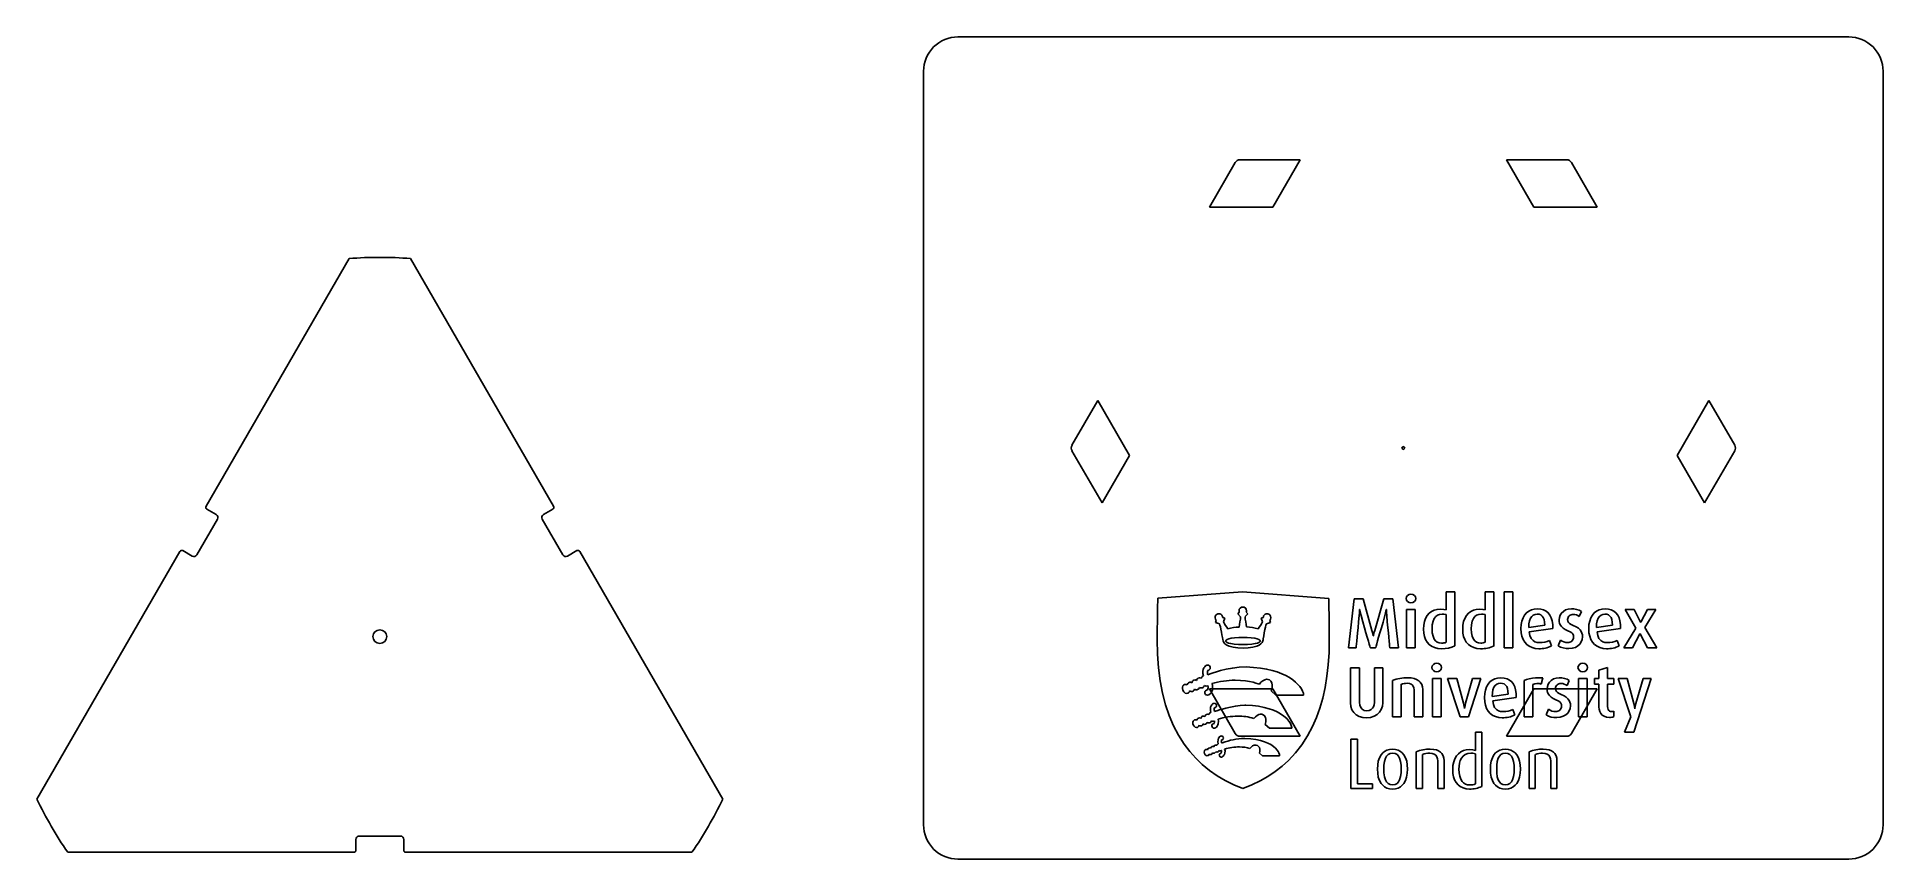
# Model space of a CAD drawing. Extents: x -500 to 2193, y -325 to 875.
import ezdxf

# ---------------------------------------------------------------- set-up
doc = ezdxf.new("R2010")
doc.units = 0
doc.layers.get('0').update_dxf_attribs({"linetype": 'CONTINUOUS'})

msp = doc.modelspace()

# ---------------------------------------------------------------- linework, layer by layer
at = {"color": 3}
for p, q in [((1248.2, 692), (1210.5, 626.8)), ((1255.1, 696), (1342.9, 696)), ((1342.9, 696), (1302.9, 626.8)), ((1731.7, 696), (1643.9, 696)), ((1643.9, 696), (1683.9, 626.8)), ((1738.6, 692), (1776.3, 626.8)), ((1302.9, 626.8), (1210.5, 626.8)), ((1683.9, 626.8), (1776.3, 626.8)), ((1009.9, 279.3), (1047.6, 344.6)), ((1093.8, 264.6), (1047.6, 344.6)), ((1893, 264.6), (1939.2, 344.6)), ((1976.9, 279.3), (1939.2, 344.6)), ((1009.9, 271.3), (1053.8, 195.3)), ((1976.9, 271.3), (1933, 195.3)), ((1053.8, 195.3), (1093.8, 264.6)), ((1933, 195.3), (1893, 264.6)), ((1248.2, -141.4), (1210.5, -76.1)), ((1302.9, -76.1), (1210.5, -76.1)), ((1342.9, -145.4), (1302.9, -76.1)), ((1643.9, -145.4), (1683.9, -76.1)), ((1683.9, -76.1), (1776.3, -76.1)), ((1738.6, -141.4), (1776.3, -76.1)), ((1255.1, -145.4), (1342.9, -145.4)), ((1731.7, -145.4), (1643.9, -145.4))]:
    msp.add_line(p, q, dxfattribs=at)
at = {"color": 5, "linetype": 'CONTINUOUS'}
for p, q in [((-44.9, 551.8), (-253.6, 190.3)), ((253.6, 190.3), (44.9, 551.8)), ((-237, 171.5), (-267, 119.5)), ((-252.5, 186.2), (-238.8, 178.3)), ((267, 119.5), (237, 171.5)), ((238.8, 178.3), (252.5, 186.2)), ((-291.6, 124.5), (-500.4, -237)), ((-273.8, 117.7), (-287.5, 125.6)), ((287.5, 125.6), (273.8, 117.7)), ((500.4, -237), (291.6, 124.5)), ((-35, -311.8), (-35, -296)), ((-30, -291), (30, -291)), ((35, -296), (35, -311.8)), ((-455.4, -314.8), (-38, -314.8)), ((38, -314.8), (455.4, -314.8))]:
    msp.add_line(p, q, dxfattribs=at)
at = {"color": 7, "linetype": 'CONTINUOUS'}
for p, q in [((1258.7, 65.3), (1135.2, 56.1)), ((1384.5, 55.6), (1258.7, 65.3)), ((1413.5, -16.5), (1421.5, 55.2)), ((1421.5, 55.2), (1434.8, 55.2)), ((1434.8, 55.2), (1447.6, 9.2)), ((1451.6, 9.2), (1464.8, 55.2)), ((1464.8, 55.2), (1478.2, 55.2)), ((1478.2, 55.2), (1486.2, -16.5)), ((1555.8, 65.3), (1568.5, 65.3)), ((1555.8, 39.1), (1555.8, 65.3)), ((1568.5, 65.3), (1568.5, -13.5)), ((1613, 65.3), (1625.7, 65.3)), ((1613, 39.1), (1613, 65.3)), ((1625.7, 65.3), (1625.7, -13.5)), ((1640.4, 65.3), (1653.1, 65.3)), ((1640.4, -16.5), (1640.4, 65.3)), ((1653.1, 65.3), (1653.1, -16.5)), ((1232.8, 27), (1229.8, 28.1)), ((1230.8, 21.5), (1232.8, 27)), ((1254.1, 35.6), (1251.8, 33.3)), ((1251.8, 33.3), (1256, 29.1)), ((1262.4, 29.2), (1266.6, 33.3)), ((1266.6, 33.3), (1264.3, 35.6)), ((1289.1, 28.1), (1286.1, 27)), ((1286.1, 27), (1288.1, 21.5)), ((1429.7, 39.5), (1429.5, 39.5)), ((1468.8, 39.5), (1468.6, 39.5)), ((1498.2, 39.6), (1510.9, 39.6)), ((1498.2, -16.5), (1498.2, 39.6)), ((1510.9, 39.6), (1510.9, -16.5)), ((1555.8, -8.2), (1555.8, 32.2)), ((1613, -8.2), (1613, 32.2)), ((1753.2, 36.7), (1750.1, 29.3)), ((1816.9, 39.6), (1830.2, 39.6)), ((1832.5, 12.5), (1816.9, 39.6)), ((1830.2, 39.6), (1839.7, 21.3)), ((1839.9, 21.3), (1849.8, 39.6)), ((1861.8, 39.6), (1845.8, 13.4)), ((1849.8, 39.6), (1861.8, 39.6)), ((1220.5, 23.8), (1219.4, 20.8)), ((1219.4, 20.8), (1225, 18.8)), ((1293.9, 18.8), (1299.5, 20.8)), ((1299.5, 20.8), (1298.4, 23.8)), ((1449.5, 1.2), (1449.7, 1.2)), ((1676.4, 13.4), (1699.7, 16.9)), ((1711.5, 11.9), (1677.2, 6.9)), ((1775.3, 13.4), (1798.5, 16.9)), ((1810.4, 11.9), (1776, 6.9)), ((1815.1, -16.5), (1832.5, 12.5)), ((1838.7, 3.9), (1828, -16.5)), ((1838.9, 3.9), (1838.7, 3.9)), ((1849.5, -16.5), (1838.9, 3.9)), ((1839.7, 21.3), (1839.9, 21.3)), ((1845.8, 13.4), (1863.4, -16.5)), ((1424.6, -16.5), (1413.5, -16.5)), ((1452.8, -16.5), (1445.3, -16.5)), ((1486.2, -16.5), (1473.7, -16.5)), ((1510.9, -16.5), (1498.2, -16.5)), ((1653.1, -16.5), (1640.4, -16.5)), ((1706.6, -5.6), (1709.7, -13.6)), ((1719.3, -13.4), (1722.7, -5.3)), ((1805.5, -5.6), (1808.5, -13.6)), ((1828, -16.5), (1815.1, -16.5)), ((1863.4, -16.5), (1849.5, -16.5)), ((1205.8, -42), (1205.6, -42.1)), ((1416.1, -45.6), (1429.3, -45.6)), ((1416.1, -96.4), (1416.1, -45.6)), ((1429.3, -45.6), (1429.3, -96.3)), ((1451.1, -45.6), (1463.4, -45.6)), ((1451.1, -96.3), (1451.1, -45.6)), ((1463.4, -45.6), (1463.4, -96.4)), ((1778.7, -48.7), (1791.5, -45.1)), ((1778.7, -61.1), (1778.7, -48.7)), ((1791.5, -45.1), (1791.5, -61.1)), ((1300.5, -79.2), (1307.3, -85.6)), ((1477.5, -117.2), (1477.5, -64.1)), ((1490.2, -69.6), (1490.2, -117.2)), ((1509.1, -117.2), (1509.1, -77.4)), ((1521.8, -77.2), (1521.8, -117.2)), ((1535.8, -61.1), (1548.5, -61.1)), ((1535.8, -117.2), (1535.8, -61.1)), ((1548.5, -61.1), (1548.5, -117.2)), ((1557.9, -61.1), (1571.4, -61.1)), ((1576.2, -117.2), (1557.9, -61.1)), ((1571.4, -61.1), (1581.3, -97.3)), ((1584.3, -97.3), (1594.4, -61.1)), ((1606.3, -61.1), (1588.3, -117.2)), ((1594.4, -61.1), (1606.3, -61.1)), ((1669.8, -117.2), (1669.8, -64.1)), ((1682.5, -69.8), (1682.5, -117.2)), ((1696.9, -60.1), (1694.3, -69.4)), ((1735.6, -64), (1732.5, -71.4)), ((1748.8, -61.1), (1761.6, -61.1)), ((1748.8, -117.2), (1748.8, -61.1)), ((1761.6, -61.1), (1761.6, -117.2)), ((1772.5, -61.1), (1778.7, -61.1)), ((1772.5, -69.2), (1772.5, -61.1)), ((1778.7, -69.2), (1772.5, -69.2)), ((1778.7, -102.7), (1778.7, -69.2)), ((1791.5, -61.1), (1800.6, -61.1)), ((1791.5, -69.2), (1791.5, -102)), ((1800.6, -69.2), (1791.5, -69.2)), ((1800.6, -61.1), (1800.6, -69.2)), ((1806.7, -61.1), (1820.2, -61.1)), ((1825.2, -117.2), (1806.7, -61.1)), ((1820.2, -61.1), (1829.9, -97.4)), ((1855.1, -61.1), (1829.5, -139.6)), ((1832.8, -97.4), (1843.2, -61.1)), ((1843.2, -61.1), (1855.1, -61.1)), ((1209.6, -85.1), (1209.8, -85)), ((1215.9, -97.7), (1215.6, -97.8)), ((1307.3, -85.6), (1347.9, -85.6)), ((1347.9, -85.6), (1347.9, -84.9)), ((1582.7, -105), (1582.9, -105)), ((1623.1, -87.3), (1646.3, -83.8)), ((1658.2, -88.8), (1623.8, -93.8)), ((1653.3, -106.3), (1656.3, -114.3)), ((1701.7, -114.1), (1705.1, -106)), ((1831, -105.5), (1831.3, -105.5)), ((1217.5, -127), (1217.4, -127)), ((1219, -133.2), (1219.3, -133.1)), ((1291.9, -128.1), (1298.1, -133.5)), ((1298.1, -133.5), (1330.7, -133.5)), ((1330.7, -133.5), (1330.7, -132.8)), ((1490.2, -117.2), (1477.5, -117.2)), ((1521.8, -117.2), (1509.1, -117.2)), ((1548.5, -117.2), (1535.8, -117.2)), ((1588.3, -117.2), (1576.2, -117.2)), ((1682.5, -117.2), (1669.8, -117.2)), ((1761.6, -117.2), (1748.8, -117.2)), ((1800.6, -108.8), (1800.6, -116.7)), ((1816, -139.6), (1825.2, -117.2)), ((1226.4, -145.3), (1226.2, -145.4)), ((1229.3, -155.1), (1228.4, -155.4)), ((1262.1, -148.7), (1261.5, -148.7)), ((1417, -149.8), (1426.6, -149.8)), ((1417, -221.4), (1417, -149.8)), ((1426.6, -149.8), (1426.6, -215)), ((1598.7, -139.6), (1607.8, -139.6)), ((1598.7, -166), (1598.7, -139.6)), ((1607.8, -139.6), (1607.8, -218.5)), ((1829.5, -139.6), (1816, -139.6)), ((1229.1, -175.5), (1229.4, -175.4)), ((1283.4, -170.3), (1288.1, -174.1)), ((1288.1, -174.1), (1312.8, -174.1)), ((1312.8, -174.1), (1312.8, -173.4)), ((1512.1, -221.4), (1512.1, -168.2)), ((1521.3, -172.2), (1521.3, -221.4)), ((1543.7, -221.4), (1543.7, -181.1)), ((1552.9, -180.9), (1552.9, -221.4)), ((1598.7, -214.9), (1598.7, -171.1)), ((1676.9, -221.4), (1676.9, -168.2)), ((1686, -172.2), (1686, -221.4)), ((1708.4, -221.4), (1708.4, -181.1)), ((1717.6, -180.9), (1717.6, -221.4)), ((1426.6, -215), (1448.2, -215)), ((1448.2, -215), (1448.2, -221.4)), ((1448.2, -221.4), (1417, -221.4)), ((1521.3, -221.4), (1512.1, -221.4)), ((1552.9, -221.4), (1543.7, -221.4)), ((1686, -221.4), (1676.9, -221.4)), ((1717.6, -221.4), (1708.4, -221.4))]:
    msp.add_line(p, q, dxfattribs=at)
at = {"color": 5, "linetype": 'CONTINUOUS'}
msp.add_lwpolyline([(843.4, -324.7), (2143.4, -324.7, 0.414214), (2193.4, -274.7), (2193.4, 825.3, 0.414214), (2143.4, 875.3), (843.4, 875.3, 0.414214), (793.4, 825.3), (793.4, -274.7, 0.414214)], format="xyb", close=True, dxfattribs=at)
at = {"color": 7, "linetype": 'CONTINUOUS', "flags": 128}
for points in [[(1135.2, 56.1), (1134.8, 40.5), (1134.5, 23.8), (1134.4, 10), (1134.3, -4.4)], [(1385.4, -4.8), (1385.3, 13.4), (1385.1, 30.6), (1384.8, 43.5), (1384.5, 55.6)], [(1504.5, 49.3), (1501.8, 49.8), (1499.6, 51.2), (1498.1, 53.2), (1497.5, 55.6), (1498.1, 58.1), (1499.6, 60.1), (1501.8, 61.4), (1504.5, 61.9)], [(1504.5, 61.9), (1507.3, 61.4), (1509.5, 60.1), (1511, 58.1), (1511.5, 55.6), (1511, 53.2), (1509.5, 51.2), (1507.3, 49.8), (1504.5, 49.3)], [(1224.2, 33.4), (1222.9, 33.3), (1221.9, 32.9)], [(1229.8, 28.1), (1229.6, 29.3), (1229.3, 30.2)], [(1253.7, 37.7), (1253.8, 36.5), (1254.1, 35.6)], [(1264.3, 35.6), (1264.7, 36.7), (1264.8, 37.7)], [(1289.6, 30.2), (1289.2, 29.1), (1289.1, 28.1)], [(1297, 32.9), (1295.7, 33.3), (1294.6, 33.4)], [(1429.2, 31), (1428.2, 21.4), (1427.4, 12.8), (1426.7, 5.4), (1426.1, -1), (1425.5, -6.3), (1425.1, -10.8), (1424.8, -14.1), (1424.7, -15.7), (1424.6, -16.5)], [(1429.5, 39.5), (1429.5, 34.9), (1429.2, 31)], [(1431.8, 31), (1430.5, 35.9), (1429.7, 39.5)], [(1445.3, -16.5), (1445.1, -15.6), (1444.5, -13.8), (1443.7, -10.9), (1442.4, -6.4), (1440.7, -0.6), (1438.9, 5.7), (1436.9, 13.1), (1434.5, 21.5), (1431.8, 31)], [(1466.5, 30.9), (1463.8, 21.3), (1461.4, 12.9), (1459.2, 5.5), (1457.4, -0.9), (1455.9, -6.2), (1454.6, -10.7), (1453.6, -14), (1453.1, -15.7), (1452.8, -16.5)], [(1468.6, 39.5), (1467.6, 34.8), (1466.5, 30.9)], [(1469.1, 30.9), (1468.8, 35.8), (1468.8, 39.5)], [(1473.7, -16.5), (1473.6, -15.7), (1473.4, -13.9), (1473.2, -11.1), (1472.8, -6.6), (1472.2, -0.8), (1471.6, 5.5), (1470.9, 12.9), (1470, 21.4), (1469.1, 30.9)], [(1522.8, 10.9), (1523.1, 16.8), (1524.2, 22.1), (1525.9, 26.7), (1528.3, 30.8), (1531.2, 34.1), (1534.6, 36.7), (1538.4, 38.6), (1542.7, 39.8), (1547.4, 40.2)], [(1550.2, 33), (1546.4, 32.5), (1543.2, 31.3), (1540.6, 29.3), (1538.6, 26.7), (1536.7, 22.4), (1535.7, 17.3), (1535.4, 11.6)], [(1547.4, 40.2), (1552.3, 39.8), (1555.8, 39.1)], [(1555.8, 32.2), (1552.7, 32.8), (1550.2, 33)], [(1580, 10.9), (1580.3, 16.8), (1581.4, 22.1), (1583.1, 26.7), (1585.5, 30.8), (1588.4, 34.1), (1591.8, 36.7), (1595.6, 38.6), (1599.9, 39.8), (1604.5, 40.2)], [(1607.4, 33), (1603.6, 32.5), (1600.4, 31.3), (1597.8, 29.3), (1595.8, 26.7), (1594, 22.4), (1592.9, 17.3), (1592.6, 11.6)], [(1604.5, 40.2), (1609.5, 39.8), (1613, 39.1)], [(1613, 32.2), (1609.9, 32.8), (1607.4, 33)], [(1665.1, 11.7), (1665.4, 17.6), (1666.4, 22.8), (1668.1, 27.5), (1670.3, 31.5), (1673.1, 34.8), (1676.4, 37.3), (1680.2, 39.2), (1684.4, 40.3), (1689, 40.7)], [(1688.6, 32.9), (1685.7, 32.5), (1683, 31.4), (1680.7, 29.6), (1678.9, 26.9), (1677.5, 23.3), (1676.6, 18.8), (1676.4, 13.4)], [(1699.7, 16.9), (1699.4, 21.3), (1698.7, 24.9), (1697.6, 27.8), (1696, 30), (1694, 31.6), (1691.5, 32.6), (1688.6, 32.9)], [(1689, 40.7), (1693.8, 40.3), (1698, 39.2), (1701.7, 37.4), (1704.8, 34.8), (1707.4, 31.5), (1709.3, 27.6), (1710.6, 23.1), (1711.4, 17.8), (1711.5, 11.9)], [(1720.8, 24.4), (1721.2, 28.1), (1722.4, 31.4), (1724.3, 34.4), (1726.9, 36.9), (1730.2, 38.9), (1734.1, 40.2), (1738.6, 40.7)], [(1763.9, 11.7), (1764.3, 17.6), (1765.3, 22.8), (1766.9, 27.5), (1769.2, 31.5), (1772, 34.8), (1775.3, 37.3), (1779, 39.2), (1783.3, 40.3), (1787.9, 40.7)], [(1787.5, 32.9), (1784.5, 32.5), (1781.9, 31.4), (1779.6, 29.6), (1777.8, 26.9), (1776.3, 23.3), (1775.5, 18.8), (1775.3, 13.4)], [(1798.5, 16.9), (1798.3, 21.3), (1797.6, 24.9), (1796.5, 27.8), (1794.9, 30), (1792.8, 31.6), (1790.4, 32.6), (1787.5, 32.9)], [(1787.9, 40.7), (1792.6, 40.3), (1796.9, 39.2), (1800.6, 37.4), (1803.7, 34.8), (1806.2, 31.5), (1808.2, 27.6), (1809.5, 23.1), (1810.3, 17.8), (1810.4, 11.9)], [(1219.2, 25.5), (1219.8, 24.5), (1220.5, 23.8)], [(1225, 18.8), (1225.7, 16.8), (1226.4, 14.1), (1227.2, 10.8), (1228, 6.7), (1228.8, 2.5), (1229.5, -1.3), (1230, -4.2), (1230.3, -5.9), (1230.4, -6.3)], [(1289, -3.1), (1289.7, 1), (1290.5, 5.6), (1291.4, 10.3), (1292.2, 13.7), (1293, 16.6), (1293.9, 18.8)], [(1298.4, 23.8), (1299.2, 24.7), (1299.7, 25.5)], [(1447.6, 9.2), (1448.8, 4.4), (1449.5, 1.2)], [(1449.7, 1.2), (1450.6, 5.4), (1451.6, 9.2)], [(1548.9, -17.6), (1543.6, -17.2), (1538.9, -16), (1534.7, -14.1), (1531.1, -11.5), (1528.1, -8.2), (1525.8, -4.3), (1524.1, 0.2), (1523.1, 5.3), (1522.8, 10.9)], [(1535.4, 11.6), (1535.7, 5.6), (1536.8, 0.5), (1538.6, -3.7), (1540.5, -6.1), (1542.9, -7.9), (1545.8, -9.1), (1549.2, -9.4)], [(1606.1, -17.6), (1600.8, -17.2), (1596.1, -16), (1591.9, -14.1), (1588.3, -11.5), (1585.3, -8.2), (1583, -4.3), (1581.3, 0.2), (1580.3, 5.3), (1580, 10.9)], [(1592.6, 11.6), (1592.9, 5.6), (1594, 0.5), (1595.8, -3.7), (1597.7, -6.1), (1600.1, -7.9), (1603, -9.1), (1606.4, -9.4)], [(1691.1, -17.6), (1686, -17.2), (1681.3, -16), (1677.2, -14.1), (1673.6, -11.5), (1670.6, -8.1), (1668.2, -4.2), (1666.5, 0.5), (1665.4, 5.8), (1665.1, 11.7)], [(1677.2, 6.9), (1678.2, 1.6), (1680, -2.6), (1682.7, -5.7), (1685.4, -7.4), (1688.7, -8.4), (1692.5, -8.7)], [(1733.6, 8.7), (1729.6, 10.5), (1726.5, 12.5), (1724.2, 14.6), (1722.6, 16.9), (1721.5, 19.3), (1721, 21.9), (1720.8, 24.4)], [(1733.1, 25.1), (1733.4, 22.7), (1734.4, 20.8), (1736, 19.2), (1738.4, 17.6), (1741.4, 16.2)], [(1741.8, -0.6), (1741.6, 1.9), (1740.8, 3.9), (1739.4, 5.5), (1736.9, 7.2), (1733.6, 8.7)], [(1741.4, 16.2), (1745.5, 14.3), (1748.8, 12.2), (1751.2, 10), (1752.9, 7.7), (1754.1, 5.2), (1754.7, 2.5), (1754.9, -0.4)], [(1790, -17.6), (1784.9, -17.2), (1780.2, -16), (1776.1, -14.1), (1772.5, -11.5), (1769.4, -8.1), (1767.1, -4.2), (1765.4, 0.5), (1764.3, 5.8), (1763.9, 11.7)], [(1776, 6.9), (1777, 1.6), (1778.9, -2.6), (1781.6, -5.7), (1784.3, -7.4), (1787.5, -8.4), (1791.3, -8.7)], [(1134.3, -4.4), (1134.8, -25.4), (1136.3, -45.4), (1138.8, -64.4), (1142.2, -82.5), (1146.6, -99.5), (1151.9, -115.3), (1158.2, -130.1), (1165.4, -144), (1173.6, -156.9), (1181.7, -167.7), (1190.5, -177.6), (1200.1, -186.8), (1210.5, -195.3), (1221.6, -203), (1233.4, -209.9), (1246.1, -216.1), (1259.4, -221.5)], [(1230.4, -6.3), (1231.3, -8.5), (1233.1, -10.4), (1235.9, -12.2), (1239.4, -13.7), (1245.1, -15.2), (1251.9, -16.2), (1259.5, -16.6)], [(1259.4, -11.6), (1252.7, -11.4), (1246.6, -10.9), (1241.5, -10.1), (1238.5, -9.3), (1236.2, -8.4), (1234.7, -7.4), (1234.4, -6.9), (1234.2, -6.4), (1234.4, -5.7), (1234.8, -5.1), (1236.4, -4), (1238.9, -3.1), (1242.1, -2.4), (1247.3, -1.7), (1253.2, -1.2), (1259.4, -1.1)], [(1259.4, -1.1), (1265.5, -1.2), (1271.4, -1.7), (1276.6, -2.4), (1279.9, -3.1), (1282.4, -4), (1284.1, -5.1), (1284.4, -5.5), (1284.6, -5.9), (1284.7, -6.4), (1284.5, -6.9), (1284.1, -7.4), (1282.7, -8.4), (1280.4, -9.3), (1277.3, -10.1), (1272.3, -10.9), (1266.2, -11.4), (1259.4, -11.6)], [(1259.4, -221.5), (1272.3, -216.4), (1284.4, -210.6), (1295.8, -204.2), (1306.6, -197), (1316.7, -189.2), (1326, -180.7), (1336.2, -169.8), (1345.4, -157.9), (1353.7, -145), (1361, -131.2), (1366.7, -118.1), (1371.6, -104.2), (1375.8, -89.6), (1379.3, -74.1), (1381.9, -57.9), (1383.8, -41), (1385, -23.3), (1385.4, -4.8)], [(1259.5, -16.6), (1267.1, -16.2), (1273.8, -15.3), (1279.6, -13.7), (1283, -12.2), (1285.7, -10.5), (1287.6, -8.5), (1288.5, -6.3)], [(1288.5, -6.3), (1288.8, -4.7), (1289, -3.1)], [(1568.5, -13.5), (1564.3, -15.4), (1559.1, -16.7), (1554.3, -17.3), (1548.9, -17.6)], [(1754.9, -0.4), (1754.4, -4.1), (1753.1, -7.6), (1751, -10.8), (1748.2, -13.4), (1744.4, -15.6), (1740, -17), (1734.9, -17.5)], [(1204.7, -42.8), (1203.7, -43.9), (1202.5, -45.6), (1201.5, -48.1), (1201, -50.6), (1201, -53.6), (1201.7, -57.1)], [(1205.1, -42.5), (1204.9, -42.7), (1204.7, -42.8)], [(1205.6, -42.1), (1205.4, -42.3), (1205.1, -42.5)], [(1206.4, -41.8), (1206.1, -41.9), (1205.8, -42)], [(1207.1, -41.7), (1206.7, -41.7), (1206.4, -41.8)], [(1207.7, -41.6), (1207.4, -41.6), (1207.1, -41.7)], [(1263.9, -44.2), (1253.8, -44.6), (1244.1, -45.8), (1235.1, -47.5), (1226.8, -49.6), (1221, -51.3), (1215.9, -52.9), (1211.6, -54.5), (1208.2, -55.9)], [(1347.9, -84.9), (1347.5, -82.7), (1346.3, -79.5), (1344.7, -76.4), (1342.3, -73), (1339.6, -69.8), (1336.2, -66.4), (1332, -63), (1327.1, -59.7), (1322, -56.8), (1316.1, -54.1), (1309.5, -51.5), (1302.1, -49.3), (1293.9, -47.4), (1284.8, -45.9), (1274.8, -44.8), (1263.9, -44.2)], [(1542.1, -51.4), (1539.4, -50.9), (1537.2, -49.6), (1535.7, -47.6), (1535.2, -45.1), (1535.7, -42.7), (1537.2, -40.6), (1539.4, -39.3), (1542.1, -38.8)], [(1542.1, -38.8), (1544.9, -39.3), (1547.1, -40.6), (1548.6, -42.7), (1549.1, -45.1), (1548.6, -47.6), (1547.1, -49.6), (1544.9, -50.9), (1542.1, -51.4)], [(1755.2, -51.4), (1752.5, -50.9), (1750.3, -49.6), (1748.8, -47.6), (1748.2, -45.1), (1748.8, -42.7), (1750.3, -40.6), (1752.5, -39.3), (1755.2, -38.8)], [(1755.2, -38.8), (1758, -39.3), (1760.2, -40.6), (1761.6, -42.7), (1762.2, -45.1), (1761.6, -47.6), (1760.2, -49.6), (1758, -50.9), (1755.2, -51.4)], [(1173.9, -70), (1172.6, -70.8), (1171.7, -72), (1171.1, -73.7), (1171.1, -75.8), (1171.6, -78.1)], [(1171.6, -78.1), (1173.1, -80.7), (1175.2, -82.3), (1177, -82.9), (1178.8, -82.6)], [(1191.8, -63.9), (1189.5, -63.2), (1187.8, -63.5)], [(1198.8, -60.6), (1196.5, -60), (1194.8, -60.3)], [(1203.1, -71.4), (1205.6, -72.2), (1207.5, -71.9)], [(1207.5, -71.9), (1207.9, -71.7), (1208.2, -71.5)], [(1207.8, -77.8), (1207.7, -77.8), (1207.7, -77.8)], [(1248.1, -63.5), (1255.9, -63.8), (1262.9, -64.5), (1269, -65.5), (1274.2, -66.6), (1278.4, -67.8), (1281.6, -68.9), (1283.4, -69.6)], [(1283.4, -69.6), (1285.7, -66.6), (1288.4, -64.3), (1291.3, -62.9), (1293.6, -62.3), (1295.8, -62.4), (1297.9, -63.1)], [(1297.9, -63.1), (1300.1, -65), (1301.6, -67.6), (1302.2, -70.7), (1301.9, -74.9), (1300.5, -79.2)], [(1509.1, -77.4), (1508.9, -74.9), (1508, -72.5), (1506.5, -70.4), (1504.6, -69.2), (1502.2, -68.4), (1499, -68.1)], [(1499.5, -60), (1504.7, -60.3), (1509.2, -61.2), (1512.8, -62.5), (1515.8, -64.3), (1518.1, -66.4), (1520.3, -69.7), (1521.4, -73.3), (1521.8, -77.2)], [(1611.7, -89), (1612.1, -83.1), (1613.1, -77.9), (1614.7, -73.2), (1617, -69.3), (1619.8, -66), (1623, -63.4), (1626.8, -61.6), (1631, -60.4), (1635.7, -60)], [(1635.3, -67.9), (1632.3, -68.2), (1629.7, -69.3), (1627.4, -71.2), (1625.5, -73.8), (1624.1, -77.4), (1623.3, -81.9), (1623.1, -87.3)], [(1646.3, -83.8), (1646.1, -79.4), (1645.4, -75.8), (1644.2, -72.9), (1642.7, -70.7), (1640.6, -69.1), (1638.1, -68.2), (1635.3, -67.9)], [(1635.7, -60), (1640.4, -60.4), (1644.7, -61.5), (1648.3, -63.4), (1651.5, -65.9), (1654, -69.2), (1655.9, -73.1), (1657.3, -77.7), (1658, -82.9), (1658.2, -88.8)], [(1669.8, -64.1), (1673.2, -62.7), (1677.1, -61.5), (1681.8, -60.7), (1686.1, -60.3), (1691.1, -60.1), (1696.9, -60.1)], [(1703.2, -76.3), (1703.6, -72.6), (1704.8, -69.3), (1706.7, -66.3), (1709.3, -63.8), (1712.6, -61.8), (1716.5, -60.5), (1721, -60)], [(1716, -92), (1712, -90.2), (1708.9, -88.2), (1706.6, -86.1), (1705, -83.8), (1703.9, -81.4), (1703.4, -78.9), (1703.2, -76.3)], [(1715.5, -75.7), (1715.8, -78), (1716.8, -79.9), (1718.4, -81.6), (1720.8, -83.1), (1723.8, -84.5)], [(1214.9, -98.4), (1213.9, -99.4), (1212.9, -101), (1212.1, -103.1), (1211.8, -105.2), (1211.8, -107.8), (1212.5, -110.7)], [(1215.2, -98.1), (1215, -98.3), (1214.9, -98.4)], [(1215.6, -97.8), (1215.5, -97.9), (1215.2, -98.1)], [(1216.4, -97.5), (1216.1, -97.6), (1215.9, -97.7)], [(1216.9, -97.4), (1216.6, -97.5), (1216.4, -97.5)], [(1217.4, -97.3), (1217.1, -97.4), (1216.9, -97.4)], [(1262.2, -100.1), (1255.3, -100.4), (1248.3, -101.3), (1241.3, -102.7), (1234.5, -104.3), (1229.6, -105.7), (1225.1, -107), (1221.2, -108.3), (1218, -109.4)], [(1263.4, -100.1), (1262.7, -100.1), (1262.2, -100.1)], [(1330.7, -132.8), (1330.4, -131), (1329.4, -128.4), (1328.1, -126), (1326.3, -123.2), (1323.2, -119.7), (1319.2, -116.1), (1314, -112.5), (1309.3, -109.8), (1303.8, -107.4), (1297.5, -105.2), (1290.4, -103.3), (1282.3, -101.7), (1273.3, -100.6), (1263.4, -100.1)], [(1439.7, -118.4), (1434.1, -117.9), (1429.1, -116.4), (1424.7, -114), (1421.2, -110.8), (1418.4, -106.7), (1416.7, -101.9), (1416.1, -96.4)], [(1429.3, -96.3), (1429.8, -100.2), (1431.2, -103.4), (1433.3, -105.8), (1436.5, -107.6), (1440.2, -108.2)], [(1463.4, -96.4), (1462.8, -101.6), (1461.2, -106.3), (1458.7, -110.3), (1455.2, -113.6), (1450.8, -116.2), (1445.6, -117.8), (1439.7, -118.4)], [(1440.2, -108.2), (1443.5, -107.7), (1446.3, -106.5), (1448.6, -104.4), (1449.9, -102.2), (1450.8, -99.5), (1451.1, -96.3)], [(1581.3, -97.3), (1582.3, -101.8), (1582.7, -105)], [(1582.9, -105), (1583.5, -100.9), (1584.3, -97.3)], [(1637.8, -118.3), (1632.6, -117.9), (1628, -116.7), (1623.8, -114.9), (1620.2, -112.2), (1617.2, -108.9), (1614.9, -104.9), (1613.1, -100.2), (1612.1, -94.9), (1611.7, -89)], [(1623.8, -93.8), (1624.8, -99.1), (1626.6, -103.3), (1629.3, -106.4), (1632.1, -108.1), (1635.3, -109.1), (1639.1, -109.4)], [(1724.2, -101.3), (1724, -98.9), (1723.2, -96.9), (1721.8, -95.2), (1719.3, -93.5), (1716, -92)], [(1737.3, -101.1), (1736.8, -104.9), (1735.5, -108.4), (1733.4, -111.5), (1730.6, -114.1), (1726.8, -116.3), (1722.4, -117.7), (1717.3, -118.2)], [(1723.8, -84.5), (1727.9, -86.4), (1731.2, -88.5), (1733.6, -90.7), (1735.3, -93), (1736.5, -95.6), (1737.1, -98.3), (1737.3, -101.1)], [(1794.2, -117.9), (1789.9, -117.4), (1786.4, -116.3), (1783.6, -114.5), (1781.5, -112.1), (1779.9, -109.2), (1779, -106), (1778.7, -102.7)], [(1791.5, -102), (1791.7, -104.3), (1792.2, -106.2), (1793.3, -107.8), (1794.4, -108.6), (1795.8, -109.1), (1797.6, -109.3)], [(1829.9, -97.4), (1830.8, -102.1), (1831, -105.5)], [(1831.3, -105.5), (1831.9, -101.2), (1832.8, -97.4)], [(1188.8, -121.6), (1187.5, -122.5), (1186.8, -123.6)], [(1186.8, -128.6), (1188.1, -130.7), (1189.9, -132.2), (1191.4, -132.6), (1193, -132.4)], [(1198, -119.2), (1196.1, -118.7), (1194.6, -118.9)], [(1203.8, -116.5), (1201.9, -116), (1200.4, -116.2)], [(1209.6, -113.7), (1207.7, -113.3), (1206.3, -113.5)], [(1212.5, -110.7), (1212.3, -110.7), (1212.1, -110.8)], [(1213.3, -123.1), (1215.4, -123.7), (1217, -123.4)], [(1217, -123.4), (1217.5, -123.2), (1217.9, -122.9)], [(1217.4, -133.6), (1218.3, -133.5), (1219, -133.2)], [(1223.4, -127.1), (1223.7, -123.3), (1223.1, -120.2)], [(1275.3, -119.7), (1277.5, -117), (1280, -114.9), (1282.7, -113.6), (1284.8, -113.1), (1286.9, -113.2), (1288.9, -113.9)], [(1288.9, -113.9), (1290.9, -115.5), (1292.2, -117.8), (1292.9, -120.5), (1292.9, -124.2), (1291.9, -128.1)], [(1797.6, -109.3), (1799.3, -109.1), (1800.6, -108.8)], [(1216.8, -160.7), (1215.3, -160.4), (1214.2, -160.5)], [(1221.4, -158.5), (1219.9, -158.2), (1218.8, -158.4)], [(1223.5, -156.2), (1223.4, -156.3), (1223.4, -156.3)], [(1225.9, -145.7), (1225.7, -145.9), (1225.5, -146)], [(1226.2, -145.4), (1226.1, -145.5), (1225.9, -145.7)], [(1226.8, -145.2), (1226.6, -145.3), (1226.4, -145.3)], [(1227.4, -145.1), (1227.1, -145.1), (1226.8, -145.2)], [(1227.8, -145), (1227.5, -145), (1227.4, -145.1)], [(1312.8, -173.4), (1312.6, -171.8), (1311.8, -169.6), (1310.8, -167.7), (1309.4, -165.6), (1307.1, -162.9), (1304, -160.2), (1300.1, -157.6), (1295.9, -155.4), (1290.9, -153.3), (1285.1, -151.6), (1278.4, -150.2), (1270.7, -149.2), (1262.1, -148.7)], [(1269.5, -163.2), (1271.4, -161.1), (1273.5, -159.5), (1275.7, -158.5), (1278.2, -158.2), (1280.7, -158.9)], [(1280.7, -158.9), (1282.3, -160.2), (1283.5, -162), (1284.1, -164.2), (1284.1, -167.2), (1283.4, -170.3)], [(1203.2, -166.5), (1202.9, -168.7), (1203.3, -170.6)], [(1204.9, -164.8), (1203.8, -165.6), (1203.2, -166.5)], [(1203.3, -170.6), (1204.4, -172.3), (1205.8, -173.5), (1207.1, -173.9), (1208.4, -173.7)], [(1212.2, -162.9), (1210.7, -162.5), (1209.5, -162.7)], [(1219.7, -168), (1221.4, -168.5), (1222.6, -168.3)], [(1222.6, -168.3), (1223.9, -167.4), (1224.5, -166.3)], [(1224.5, -166.3), (1226.1, -166.8), (1227.4, -166.5)], [(1227.4, -166.5), (1227.7, -166.4), (1228, -166.3)], [(1227.8, -175.8), (1228.5, -175.7), (1229.1, -175.5)], [(1232.9, -170.3), (1233.2, -166.9), (1232.6, -164.1)], [(1477.6, -222.5), (1473.3, -222.1), (1469.5, -221), (1466.1, -219.3), (1463.3, -217), (1460.9, -214.1), (1458.6, -209.8), (1456.9, -204.9), (1456, -199.4), (1455.7, -193.4), (1456, -187.3), (1456.9, -181.8), (1458.6, -176.8), (1460.9, -172.5), (1463.3, -169.7), (1466.1, -167.4), (1469.5, -165.7), (1473.3, -164.6), (1477.5, -164.2)], [(1477.6, -170.1), (1474, -170.6), (1471.1, -172.1), (1468.9, -174.5), (1467.2, -177.5), (1465.8, -182.3), (1465, -187.7), (1464.8, -193.4), (1465, -199), (1465.8, -204.4), (1467.3, -209), (1469, -211.9), (1471.2, -214.2), (1474.1, -215.6), (1477.6, -216.1)], [(1477.5, -164.2), (1481.9, -164.6), (1485.7, -165.7), (1489.1, -167.4), (1491.9, -169.7), (1494.3, -172.5), (1496.6, -176.8), (1498.3, -181.8), (1499.2, -187.3), (1499.5, -193.4), (1499.2, -199.4), (1498.2, -204.9), (1496.6, -209.8), (1494.3, -214.1), (1491.9, -217), (1489.1, -219.3), (1485.8, -221), (1481.9, -222.1), (1477.6, -222.5)], [(1477.6, -216.1), (1481.3, -215.6), (1484.2, -214.2), (1486.4, -211.9), (1488, -209), (1489.4, -204.3), (1490.2, -199), (1490.3, -193.4), (1490.2, -187.8), (1489.4, -182.4), (1488, -177.5), (1486.4, -174.5), (1484.2, -172.1), (1481.3, -170.6), (1477.6, -170.1)], [(1543.7, -181.1), (1543.4, -178.2), (1542.5, -175.4), (1540.7, -173), (1538.6, -171.5), (1535.7, -170.5), (1531.9, -170.2)], [(1532.7, -164.2), (1537.5, -164.6), (1541.6, -165.4), (1544.9, -166.8), (1547.6, -168.6), (1549.7, -170.7), (1551.5, -173.9), (1552.6, -177.4), (1552.9, -180.9)], [(1565.5, -194.2), (1565.8, -188.3), (1566.9, -182.9), (1568.6, -178.2), (1571, -174.2), (1573.9, -170.8), (1577.2, -168.2), (1581, -166.3), (1585.2, -165.1), (1589.9, -164.8)], [(1591.7, -170.1), (1587.3, -170.6), (1583.6, -172), (1580.6, -174.3), (1578.3, -177.2), (1576.5, -180.7), (1575.4, -184.7), (1574.7, -189), (1574.5, -193.5)], [(1589.9, -164.8), (1594.8, -165.1), (1598.7, -166)], [(1598.7, -171.1), (1594.8, -170.3), (1591.7, -170.1)], [(1642.4, -222.5), (1638, -222.1), (1634.2, -221), (1630.9, -219.3), (1628, -217), (1625.6, -214.1), (1623.3, -209.8), (1621.7, -204.9), (1620.7, -199.4), (1620.4, -193.4), (1620.7, -187.3), (1621.7, -181.8), (1623.3, -176.8), (1625.7, -172.5), (1628, -169.7), (1630.9, -167.4), (1634.2, -165.7), (1638, -164.6), (1642.3, -164.2)], [(1642.4, -170.1), (1638.7, -170.6), (1635.8, -172.1), (1633.6, -174.5), (1631.9, -177.5), (1630.5, -182.3), (1629.8, -187.7), (1629.6, -193.4), (1629.8, -199), (1630.5, -204.4), (1632, -209), (1633.7, -211.9), (1635.9, -214.2), (1638.8, -215.6), (1642.4, -216.1)], [(1642.3, -164.2), (1646.6, -164.6), (1650.5, -165.7), (1653.8, -167.4), (1656.7, -169.7), (1659, -172.5), (1661.4, -176.8), (1663, -181.8), (1663.9, -187.3), (1664.3, -193.4), (1663.9, -199.4), (1663, -204.9), (1661.3, -209.8), (1659, -214.1), (1656.6, -217), (1653.8, -219.3), (1650.5, -221), (1646.7, -222.1), (1642.4, -222.5)], [(1642.4, -216.1), (1646, -215.6), (1648.9, -214.2), (1651.1, -211.9), (1652.8, -209), (1654.2, -204.3), (1654.9, -199), (1655.1, -193.4), (1654.9, -187.8), (1654.2, -182.4), (1652.8, -177.5), (1651.1, -174.5), (1648.9, -172.1), (1646, -170.6), (1642.4, -170.1)], [(1708.4, -181.1), (1708.2, -178.2), (1707.2, -175.4), (1705.5, -173), (1703.3, -171.5), (1700.4, -170.5), (1696.7, -170.2)], [(1697.4, -164.2), (1702.2, -164.6), (1706.3, -165.4), (1709.6, -166.8), (1712.3, -168.6), (1714.4, -170.7), (1716.3, -173.9), (1717.3, -177.4), (1717.6, -180.9)], [(1590.2, -222.5), (1585.1, -222.1), (1580.5, -220.9), (1576.5, -218.9), (1573.2, -216.2), (1570.4, -212.9), (1568.3, -209), (1566.7, -204.6), (1565.8, -199.6), (1565.5, -194.2)], [(1574.5, -193.5), (1574.8, -198.8), (1575.7, -203.7), (1577.1, -207.9), (1579.3, -211.3), (1581.4, -213.5), (1584, -215.1), (1587, -216.1), (1590.6, -216.4)]]:
    msp.add_lwpolyline(points, dxfattribs=at)
at = {"color": 3, "linetype": 'BYBLOCK'}
msp.add_circle((1493.4, 275.3), 2, dxfattribs=at)
msp.add_circle((0, 0), 10)
at = {"color": 3}
for centre, start, end in [((1255.1, 688), 90, 150), ((1731.7, 688), 30, 90), ((1016.9, 275.3), 149.9999, 209.9999), ((1970, 275.3), 330.0001, 30.0001), ((1255.1, -137.4), 210, 270), ((1731.7, -137.4), 270, 330)]:
    msp.add_arc(centre, 8, start, end, dxfattribs=at)
at = {"color": 5, "linetype": 'CONTINUOUS'}
for centre, radius, start, end in [((0, 0), 553.6, 85.3453, 94.6547), ((-251, 188.8), 3, 150, 240), ((251, 188.8), 3, 300, 30), ((-241.3, 174), 5, 330, 60), ((241.3, 174), 5, 120, 210), ((-289, 123), 3, 60, 150), ((-271.3, 122), 5, 240, 330), ((271.3, 122), 5, 210, 300), ((289, 123), 3, 30, 120), ((0, 0), 553.6, 205.3453, 214.6547), ((0, 0), 553.6, 325.3453, 334.6547), ((-30, -296), 5, 90, 180), ((30, -296), 5, 0, 90), ((-38, -311.8), 3, 270, 0), ((38, -311.8), 3, 180, 270)]:
    msp.add_arc(centre, radius, start, end, dxfattribs=at)
at = {"color": 7, "linetype": 'CONTINUOUS'}
for centre, radius, start, end in [((1224.3, 27.9), 5.55, 115.0891, 204.9746), ((1224.2, 27.9), 5.57, 25.1409, 89.8969), ((1259.2, 37.7), 5.56, 90.0451, 179.9665), ((1076.1, 48), 180.9, 349.1902, 354.0076), ((1259.2, 37.7), 5.56, 0.0931, 89.9532), ((1440.1, 47.4), 178.6, 185.8717, 190.7422), ((1294.6, 27.9), 5.56, 90.005, 154.9819), ((1294.6, 27.9), 5.56, 335.0782, 64.8889), ((1740.5, 25), 7.43, 85.4134, 179.9162), ((1739.4, 14.9), 25.8, 57.7874, 91.8513), ((1741, 17.7), 14.8, 52.0222, 89.5304), ((1383.6, 112.6), 177.9, 210.8023, 214.7294), ((1256, -48.2), 62.3, 92.0867, 107.4237), ((1261.3, -56.5), 70.7, 73.4487, 87.3392), ((1142.4, 108.2), 169.5, 325.1194, 329.242), ((1550.2, 3.5), 13, 265.9195, 295.729), ((1607.9, 23.3), 40.9, 267.5774, 295.8586), ((1607.3, 3.6), 13, 265.9197, 295.687), ((1692.5, 21.4), 39, 267.9642, 296.1388), ((1693.2, 21.8), 30.5, 268.6454, 296.1995), ((1733.9, 10.6), 28, 238.6958, 271.9676), ((1732.8, 9), 17.5, 234.6178, 271.2239), ((1733.8, -0.5), 8.01, 265.4572, 359.589), ((1791.4, 21.4), 39, 267.9711, 296.1263), ((1792, 21.8), 30.5, 268.6694, 296.1645), ((1217.1, -52.5), 9.59, 161.2496, 201.0178), ((1207.7, -45.6), 4.02, 1.4534, 91.1729), ((1207.8, -45.4), 3.99, 273.6683, 358.8877), ((1175.3, -74.3), 4.6, 54.4007, 108.4455), ((1182.8, -71.1), 4.78, 113.5695, 173.5874), ((1177, -78.5), 4.56, 293.6839, 351.0577), ((1182.4, -71.2), 4.72, 57.3178, 108.7114), ((1184.5, -75.3), 4.88, 232.2755, 288.0348), ((1189.7, -68), 4.87, 113.0338, 171.1249), ((1184.1, -75.7), 4.66, 293.0852, 348.1559), ((1191.6, -72.6), 4.96, 234.8856, 288.5121), ((1196.7, -64.9), 5.01, 112.9738, 168.8488), ((1191.3, -72.9), 4.73, 292.6215, 346.5068), ((1198.7, -69.8), 5.08, 236.6585, 288.4736), ((1203.7, -61.7), 5.1, 114.0517, 167.1484), ((1198.4, -70.1), 4.87, 292.6822, 344.2892), ((1207.6, -81.8), 4, 88.7104, 178.8188), ((1200.6, -74.2), 8.06, 333.5422, 19.5031), ((1203.6, -75.3), 11.5, 302.8502, 347.6236), ((1248.6, -193.1), 129.5, 90.2157, 105.4407), ((1198.6, -74.2), 16.6, 347.6154, 21.2417), ((1497.9, -112.6), 52.6, 88.1794, 112.7348), ((1498.3, -89.7), 21.6, 88.2574, 112.0149), ((1688.9, -83.5), 15.1, 68.8119, 115.1765), ((1722.9, -75.7), 7.42, 85.4269, 179.9688), ((1721.9, -85.7), 25.7, 57.7245, 91.921), ((1723.4, -83), 14.7, 51.9674, 89.5843), ((1207.6, -81.6), 4.02, 181.387, 299.4611), ((1217.5, -100.7), 3.41, 1.3514, 91.0434), ((1225.5, -106.4), 8.01, 162.7469, 202.3138), ((1217.5, -100.6), 3.39, 274.9759, 358.9933), ((1639.8, -78.9), 30.6, 268.6592, 296.1279), ((1715.2, -91.7), 17.6, 234.6738, 271.2348), ((1716.2, -101.2), 8.01, 265.4122, 359.5389), ((1192.8, -126), 6.46, 158.109, 203.3583), ((1190.1, -125.3), 3.88, 56.0742, 109.1205), ((1196.2, -122.6), 4.02, 113.3249, 172.2732), ((1191.5, -128.9), 3.82, 293.392, 350.1106), ((1197.7, -126.2), 4.18, 233.9642, 288.0319), ((1202, -120), 4.13, 112.578, 169.2761), ((1197.5, -126.6), 3.87, 293.1144, 347.9138), ((1203.6, -123.9), 4.26, 236.0953, 288.6254), ((1207.9, -117.4), 4.26, 112.8446, 167.1496), ((1203.4, -124.2), 4.02, 292.4558, 344.7997), ((1209.6, -121.6), 4.29, 238.1856, 288.9791), ((1213.8, -114.8), 4.35, 112.928, 165.4377), ((1209.4, -121.9), 4.11, 292.333, 342.9416), ((1217.3, -130.4), 3.4, 88.6945, 178.8422), ((1217.4, -130.2), 3.41, 181.3459, 271.1173), ((1211.9, -124.3), 6.18, 334.065, 12.9766), ((1214, -125), 9.63, 302.9359, 347.4443), ((1252.8, -223.1), 107.1, 90.4638, 106.1304), ((1253.6, -180.1), 64.2, 70.2601, 91.4707), ((1639.1, -79.3), 39, 267.9666, 296.1068), ((1716.3, -90.1), 28.1, 238.7517, 271.933), ((1794.6, -101.9), 16, 268.274, 291.9087), ((1215.5, -163.6), 3.33, 112.8557, 168.308), ((1220.1, -161.5), 3.39, 112.6327, 166.546), ((1224.8, -159.5), 3.48, 112.7807, 164.5655), ((1232.5, -152.7), 9.7, 135.8342, 201.2719), ((1227.8, -148), 3, 1.3477, 90.9636), ((1233, -152.8), 5.21, 157.4561, 209.1644), ((1227.8, -147.9), 2.97, 276.2362, 358.9823), ((1263.3, -242.1), 93.5, 91.0568, 111.3125), ((1255.3, -244.6), 83.7, 90.7105, 105.733), ((1255.2, -207.7), 46.7, 72.1094, 91.1945), ((1205.9, -167.8), 3.12, 58.0067, 109.0882), ((1210.8, -165.7), 3.29, 113.0617, 169.8445), ((1207.1, -170.8), 3.14, 293.1051, 347.1684), ((1212.1, -168.8), 3.28, 235.3622, 288.7751), ((1211.9, -169), 3.18, 292.7982, 345.7012), ((1216.8, -166.9), 3.37, 237.3585, 288.8304), ((1216.7, -167.1), 3.2, 292.1543, 343.962), ((1227.7, -173), 2.97, 89.4317, 178.9145), ((1227.7, -172.8), 2.99, 181.3503, 270.8757), ((1222.7, -167.8), 5.48, 336.2056, 16.2836), ((1224.8, -168.4), 8.35, 303.3081, 347.0497), ((1531.2, -211.9), 47.7, 88.2405, 113.5473), ((1530.9, -194.4), 24.2, 87.6785, 113.4507), ((1695.9, -211.9), 47.7, 88.2373, 113.5596), ((1695.7, -194.4), 24.2, 87.6614, 113.4504), ((1591.7, -200.3), 16.1, 266.0093, 295.7258), ((1591.5, -187.3), 35.2, 267.7973, 297.5438)]:
    msp.add_arc(centre, radius, start, end, dxfattribs=at)

doc.saveas('drawing.dxf')
